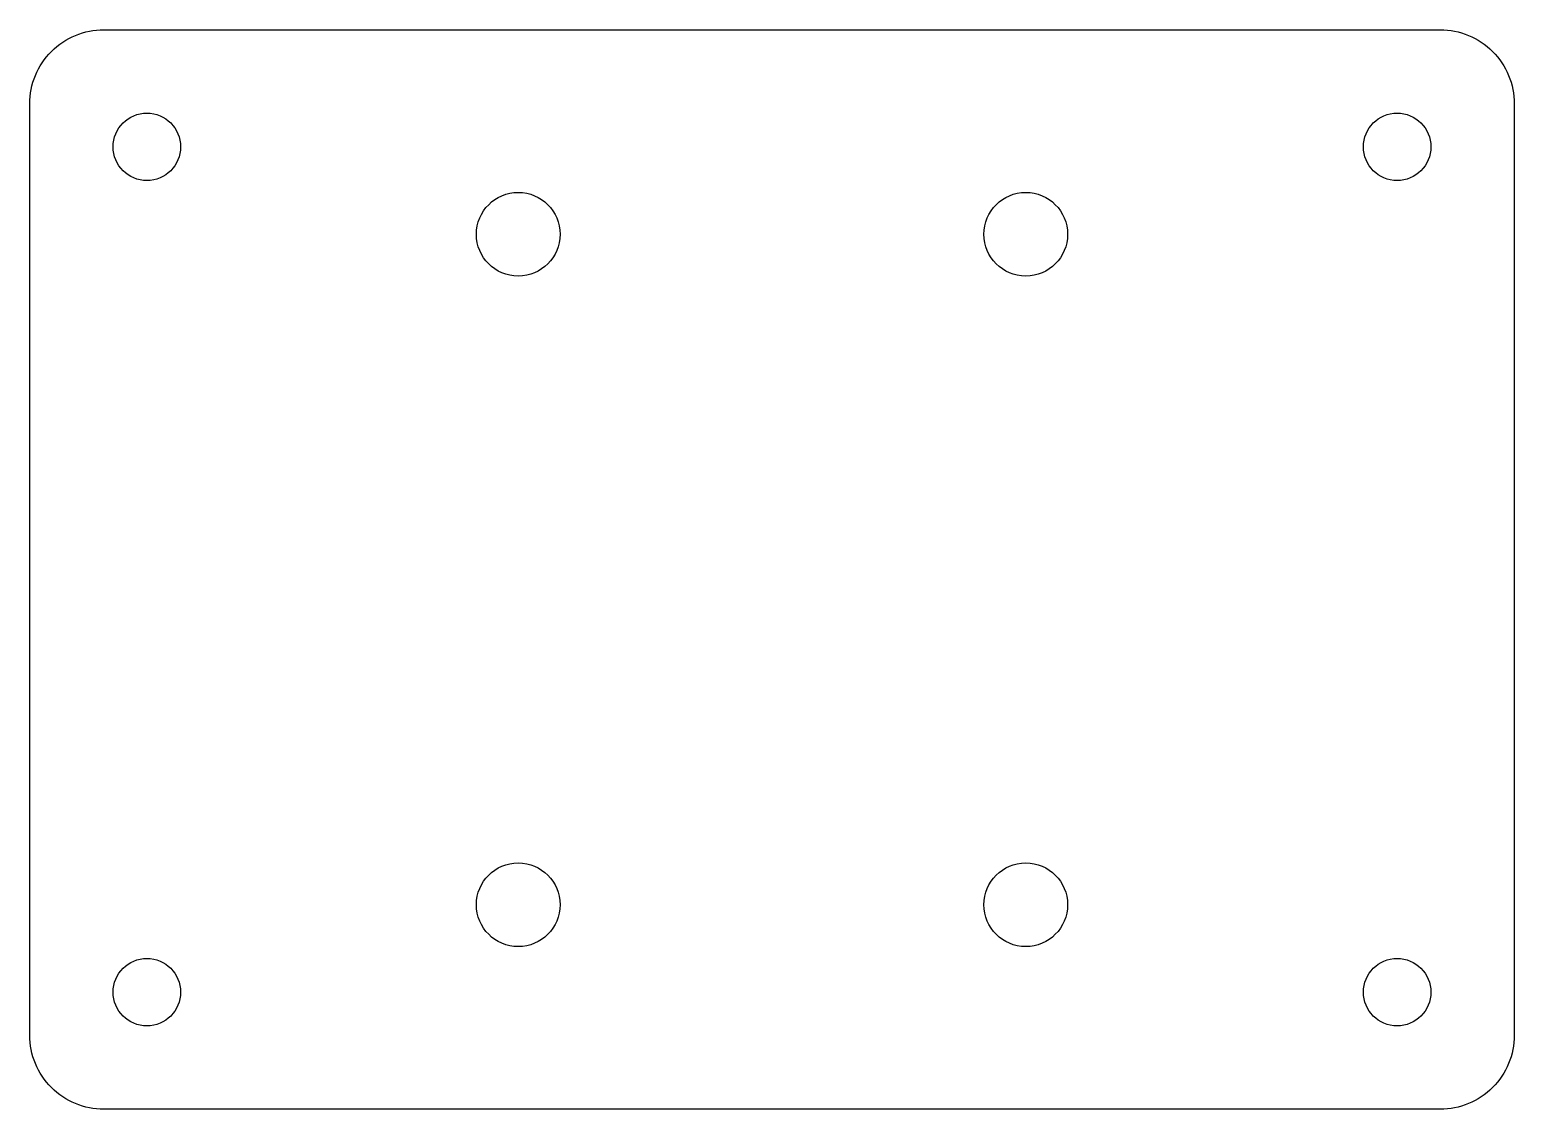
# Model space of a CAD drawing. Header units: millimetres. Extents: x -42.8 to 12.2, y -4.8 to 35.2.
import ezdxf

# ---------------------------------------------------------------- set-up
doc = ezdxf.new("R2010")
doc.units = ezdxf.units.MM
doc.layers.get('0').update_dxf_attribs({"linetype": 'CONTINUOUS'})

msp = doc.modelspace()

# ---------------------------------------------------------------- linework, layer by layer
msp.add_lwpolyline([(9.5, -4.75), (-40, -4.75, -0.414214), (-42.75, -2), (-42.75, 32.5, -0.414214), (-40, 35.25), (9.5, 35.25, -0.414214), (12.25, 32.5), (12.25, -2, -0.414214)], format="xyb", close=True)
for centre, radius in [((-38.409, 30.909), 1.25), ((7.909, 30.909), 1.25), ((-24.65, 27.67), 1.55), ((-5.85, 27.67), 1.55), ((-24.65, 2.83), 1.55), ((-5.85, 2.83), 1.55), ((-38.409, -0.409), 1.25), ((7.909, -0.409), 1.25)]:
    msp.add_circle(centre, radius)

doc.saveas('drawing.dxf')
